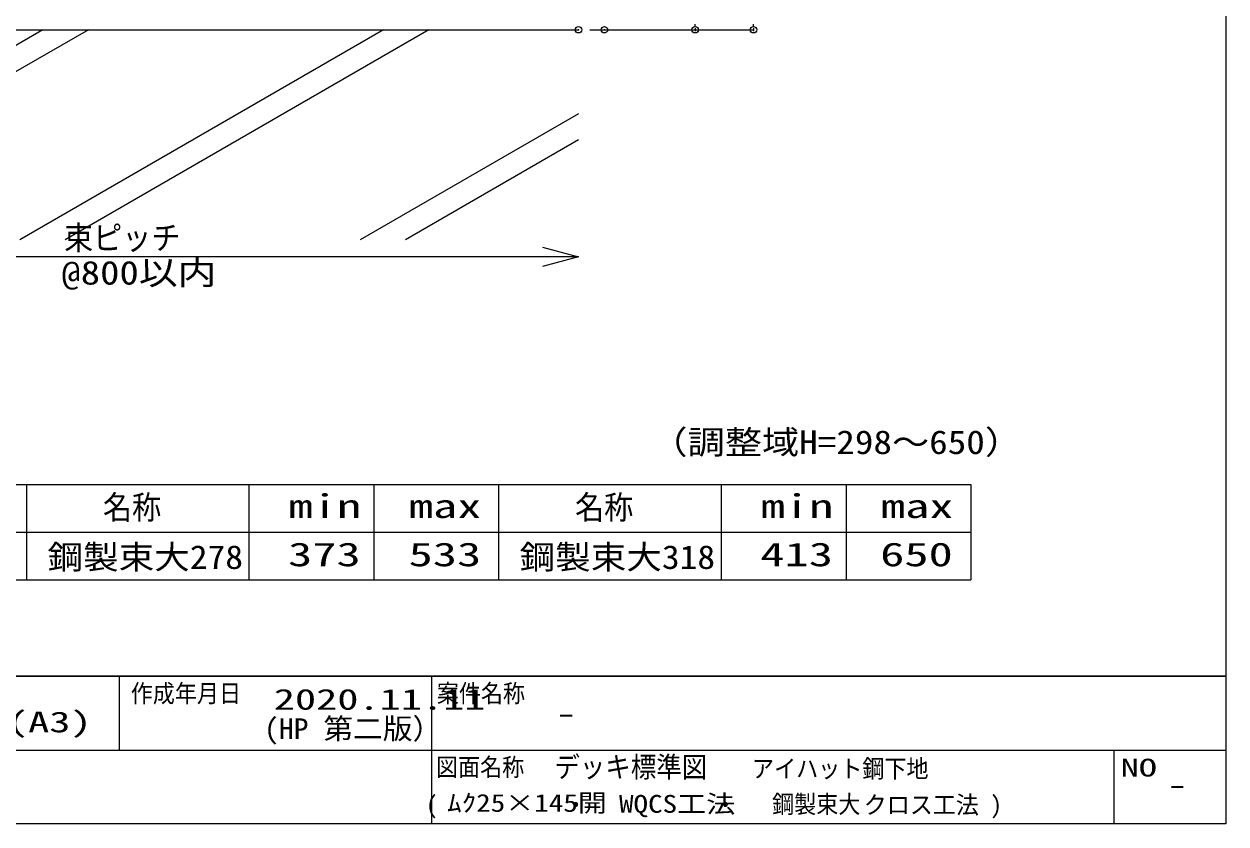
# Model space of a CAD drawing. Units: millimetres, scale not verified. Extents: x -12715 to 12220, y -3398 to 4210.
# Drawn here: x 3989 to 4519, y 2231 to 2583 of the extents above; entities that cross this region are included whole.
import ezdxf
from ezdxf.enums import TextEntityAlignment as Align

# ---------------------------------------------------------------- set-up
doc = ezdxf.new("R2010")
doc.units = ezdxf.units.MM
doc.header["$LTSCALE"] = 5.7
doc.header["$PDMODE"] = 32
doc.header["$PDSIZE"] = 2.85
for name, color, linetype, lineweight in [('0-0_図枠', 7, 'Continuous', 9), ('0-2_文字', 4, 'Continuous', 9), ('0-3_寸法', 7, 'Continuous', 9), ('0-4_一般', 4, 'Continuous', 9), ('0-7_0', 7, 'Continuous', 9)]:
    doc.layers.add(name, color=color, linetype=linetype, lineweight=lineweight)
doc.layers.add('0-8_DEFPOINTS', color=7, linetype='Continuous')
doc.styles.add('ＭＳ ゴシック', font='')
doc.styles.get('ＭＳ ゴシック').set_extended_font_data('MS Gothic')

# ---------------------------------------------------------------- blocks, each defined once
blk = doc.blocks.new('シンボル-35')
at = {"layer": '0-0_図枠', "style": 'ＭＳ ゴシック'}
for s, width, p in [('2020.11.11', 1.5, (141, 131.7)), ('(HP 第二版）', 1.05, (-30.6, -385.3))]:
    blk.add_text(s, height=365.7, dxfattribs=dict(at, width=width)).set_placement(p, align=Align.BOTTOM_LEFT)
blk = doc.blocks.new('グループ-25-1')
at = {"layer": '0-3_寸法', "color": 4}
blk.add_line((158646.5, -17581.4), (130086.5, -17581.4), dxfattribs=at)
blk.add_lwpolyline([(158011.5, -17411.3), (158646.5, -17581.4), (158011.5, -17751.6)], dxfattribs=at)
at = {"layer": '0-3_寸法', "color": 4, "style": 'ＭＳ ゴシック'}
for s, width, p in [('束ピッチ', 0.9, (149578.3, -17579.2)), ('@800以内', 1.2, (149531.4, -18194.9))]:
    blk.add_text(s, height=417.9, dxfattribs=dict(at, width=width)).set_placement(p, align=Align.BOTTOM_LEFT)
blk = doc.blocks.new('_DOT')
at = {"layer": '0-7_0'}
for p, q in [((-20, 0), (-40, 0)), ((-10, 0), (10, 0))]:
    blk.add_line(p, q, dxfattribs=at)

msp = doc.modelspace()

# ---------------------------------------------------------------- linework, layer by layer
at = {"layer": '0-0_図枠'}
for p, q in [((4031.483, 2263.311), (4031.483, 2295.811)), ((4168.983, 2295.811), (4168.983, 2230.811)), ((3893.983, 2263.311), (4168.983, 2263.311)), ((4168.983, 2263.311), (4518.983, 2263.311)), ((4469.534, 2263.311), (4469.534, 2230.811))]:
    msp.add_line(p, q, dxfattribs=at)
at = {"layer": '0-0_図枠', "color": 5}
for points in [[(2518.984, 3595.811), (4518.984, 3595.811), (4518.984, 2295.811), (2518.984, 2295.811)], [(2518.983, 2295.811), (4518.983, 2295.811), (4518.983, 2230.811), (2518.983, 2230.811)]]:
    msp.add_lwpolyline(points, close=True, dxfattribs=at)
at = {"layer": '0-2_文字', "color": 3}
for p, q in [((3782.357, 2380.245), (4406.52, 2380.245)), ((3990.52, 2380.245), (3990.52, 2338.245)), ((4088.52, 2380.245), (4088.52, 2338.245)), ((4198.52, 2380.245), (4198.52, 2338.245)), ((4296.52, 2380.245), (4296.52, 2338.245)), ((4406.52, 2380.245), (4406.52, 2338.245)), ((3782.357, 2359.245), (4406.52, 2359.245)), ((3782.357, 2338.245), (4406.52, 2338.245))]:
    msp.add_line(p, q, dxfattribs=at)
at = {"layer": '0-2_文字'}
for p, q in [((4143.587, 2380.245), (4143.587, 2338.245)), ((4351.587, 2380.245), (4351.587, 2338.245))]:
    msp.add_line(p, q, dxfattribs=at)
at = {"layer": '0-3_寸法'}
for p, q in [((4238.749, 2580.464), (4310.811, 2580.464)), ((4250.108, 2580.464), (4285.108, 2580.464))]:
    msp.add_line(p, q, dxfattribs=at)
at = {"layer": '0-4_一般', "color": 3}
msp.add_line((3519.749, 2580.464), (4233.749, 2580.464), dxfattribs=at)
at = {"layer": '0-4_一般'}
for p, q in [((3997.749, 2580.464), (3837.534, 2487.964)), ((4017.749, 2580.464), (3857.534, 2487.964)), ((4147.749, 2580.464), (3987.534, 2487.964)), ((4167.749, 2580.464), (4007.534, 2487.964)), ((4233.749, 2543.513), (4137.534, 2487.964)), ((4233.749, 2531.966), (4157.534, 2487.964))]:
    msp.add_line(p, q, dxfattribs=at)
at = {"layer": '0-8_DEFPOINTS'}
for p in [(4233.749, 2580.464), (4245.108, 2580.464), (4285.108, 2580.464), (4310.811, 2580.464)]:
    msp.add_point(p, dxfattribs=at)

# ---------------------------------------------------------------- block references
at = {"layer": '0-0_図枠', "xscale": 0.025, "yscale": 0.025}
msp.add_blockref('シンボル-35', (4095.933, 2275.075), dxfattribs=at)
at = {"layer": '0-3_寸法', "xscale": 0.06259308, "yscale": 0.06259308, "rotation": 270}
for p in [(4285.108, 2580.464), (4310.811, 2580.464)]:
    msp.add_blockref('_DOT', p, dxfattribs=at)
at = {"layer": '0-3_寸法', "xscale": 0.025, "yscale": 0.025}
msp.add_blockref('グループ-25-1', (267.586, 2920), dxfattribs=at)

# ---------------------------------------------------------------- texts
at = {"layer": '0-0_図枠', "color": 1, "style": 'ＭＳ ゴシック', "width": 0.9}
for s, p in [('作成年月日', (4036.447, 2281.938)), ('案件名称', (4171.282, 2281.979)), ('図面名称', (4170.909, 2249.479))]:
    msp.add_text(s, height=7.918, dxfattribs=at).set_placement(p, align=Align.BOTTOM_LEFT)
at = {"layer": '0-0_図枠', "style": 'ＭＳ ゴシック'}
for s, height, width, p in [('S=1:5(A3)', 9.142, 1.5, (3935.246, 2268.393)), ('-', 9.142, 1.5, (4223.62, 2272.197)), (' デッキ標準図', 9.142, 0.9, (4217.497, 2248.583)), ('アイハット鋼下地', 7.918, 0.9, (4310.172, 2248.834)), ('NO', 7.836, 1.5, (4472.592, 2249.326)), ('-', 9.142, 1.5, (4492.911, 2240.858)), ('(  \u3000   \u3000\u3000・ \u3000\u3000\u3000\u3000\u3000・ \u3000\u3000\u3000\u3000\u3000クロス工法 )', 7.836, 0.95, (4166.547, 2232.955)), ('ﾑｸ25×145開', 7.836, 1.2, (4175.817, 2233.794)), ('WQCS工法', 7.836, 1.2, (4251.562, 2233.371)), ('鋼製束大', 7.918, 0.9, (4319.02, 2233.206))]:
    msp.add_text(s, height=height, dxfattribs=dict(at, width=width)).set_placement(p, align=Align.BOTTOM_LEFT)
at = {"layer": '0-2_文字', "style": 'ＭＳ ゴシック', "width": 1.15}
msp.add_text('（調整域H=298～650）', height=10.45, dxfattribs=at).set_placement((4265.383, 2390.53), align=Align.BOTTOM_LEFT)
at = {"layer": '0-2_文字', "color": 3, "style": 'ＭＳ ゴシック'}
for s, width, p in [('名称', 0.9, (4024.181, 2361.826)), ('min', 1.5, (4105.956, 2362.377)), ('max', 1.5, (4158.963, 2362.377)), ('名称', 0.9, (4232.181, 2361.826)), ('min', 1.5, (4313.956, 2362.377)), ('max', 1.5, (4366.963, 2362.377)), ('鋼製束大278', 1.1, (3999.74, 2339.927)), ('373', 1.5, (4105.76, 2341.121)), ('533', 1.5, (4158.855, 2341.121)), ('鋼製束大318', 1.1, (4207.74, 2339.927)), ('413', 1.5, (4313.844, 2341.121)), ('650', 1.5, (4366.633, 2341.121))]:
    msp.add_text(s, height=10.45, dxfattribs=dict(at, width=width)).set_placement(p, align=Align.BOTTOM_LEFT)

doc.saveas('drawing.dxf')
